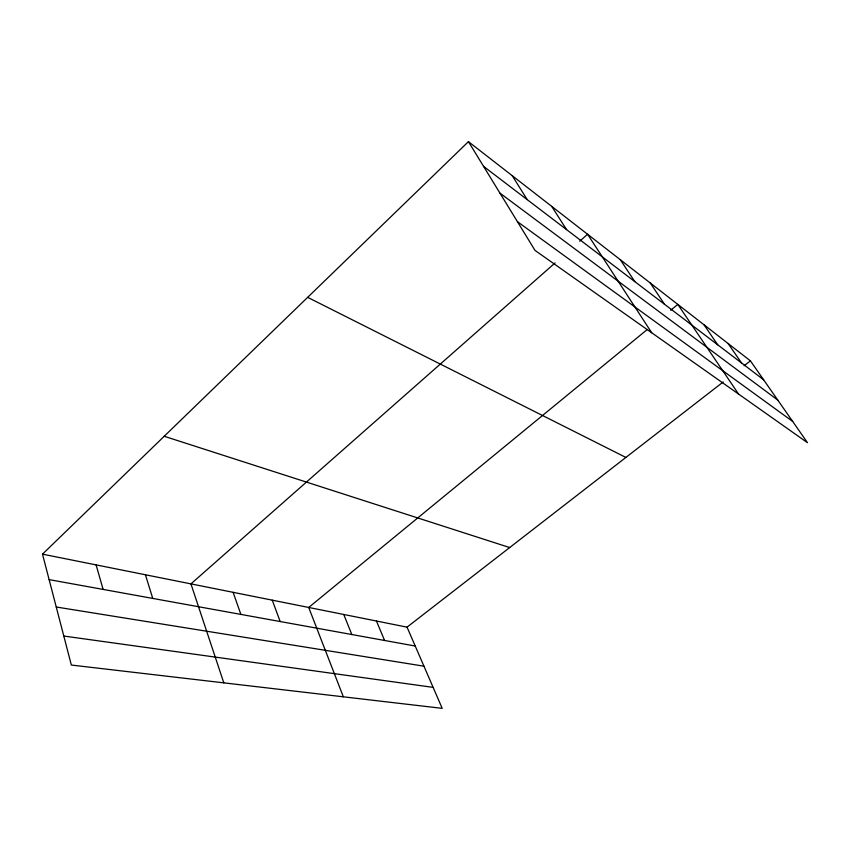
<?xml version="1.0" encoding="UTF-8"?>
<svg xmlns="http://www.w3.org/2000/svg" width="850" height="850" viewBox="0 0 850 850"><rect width="100%" height="100%" fill="white"/><g stroke="black" fill="none" stroke-linecap="round" stroke-linejoin="round"><path stroke-width="1.27" d="M42.5 554.157L407.054 627.151L442.202 708.358L71.347 665.051L42.5 554.157L468.435 141.642L750.423 360.857L807.5 442.712L535.001 250.389L468.435 141.642M555.103 262.905L190.942 583.876L223.805 682.847M579.711 241.219L587.594 234.271L651.695 332.743M647.296 329.471L308.709 607.463L343.336 696.809M670.703 310.261L677.822 304.417L738.544 394.039M407.054 627.151L723.212 381.958M744.143 365.723L750.423 360.857M63.803 636.044L433.118 687.374M56.249 607.006L423.948 666.188M49.13 579.626L415.225 646.032M164.22 436.273L509.671 547.559M307.668 297.351L625.876 457.438M517.416 221.669L792.678 421.451M499.938 193.109L777.771 400.074M483.565 166.366L763.629 379.791M728.078 343.485L741.551 362.971M703.959 324.732L717.687 344.781M650.282 283.007L664.509 304.257M620.319 259.707L634.78 281.605M551.714 206.38L566.578 229.627M512.189 175.653L527.212 199.623M376.444 621.021L384.593 640.475M343.74 614.476L351.836 634.536M272.255 600.164L280.181 621.531M233.102 592.322L240.879 614.412M145.414 574.759L152.756 598.421M96.093 564.889L103.126 589.422"/></g></svg>
